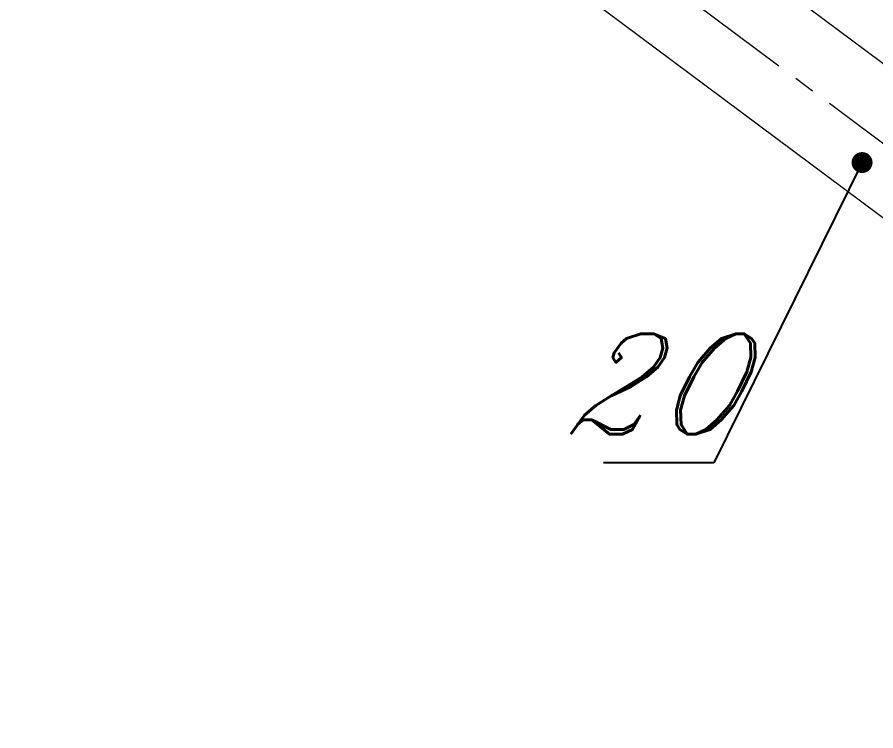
# Model space of a CAD drawing. Header units: inches. Extents: x -350577 to -266477, y -437959 to -377535.
# Drawn here: x -274045 to -271484, y -410473 to -408344 of the extents above; entities that cross this region are included whole.
import ezdxf

# ---------------------------------------------------------------- set-up
doc = ezdxf.new("R2010")
doc.units = ezdxf.units.IN
doc.header["$MEASUREMENT"] = 0
doc.linetypes.add('CENTER', pattern=[2, 1.25, -0.25, 0.25, -0.25])
doc.layers.add('CENTER       (itatec)', color=4, linetype='CENTER', lineweight=9)
doc.layers.add('ORGINAL (itatec)', color=3, linetype='Continuous', lineweight=9)
doc.styles.add('Geniso', font='geniso.shx', dxfattribs={"oblique": 15})
doc.dimstyles.new('scale 1b100', dxfattribs={"dimscale": 100, "dimtxt": 3, "dimasz": 2.5, "dimexe": 1, "dimexo": 1, "dimgap": 1, "dimtad": 1, "dimdec": 0, "dimzin": 0, "dimdsep": 46, "dimtxsty": 'Geniso', "dimcen": 0, "dimclrd": 1, "dimclre": 1, "dimclrt": 7, "dimadec": 0, "dimazin": 0, "dimtfac": 1, "dimtdec": 0, "dimtmove": 0, "dimatfit": 3, "dimfxl": 0.75, "dimtolj": 1, "dimtzin": 0, "dimarcsym": 0})

msp = doc.modelspace()

# ---------------------------------------------------------------- linework, layer by layer
at = {"layer": 'CENTER       (itatec)', "ltscale": 250}
msp.add_lwpolyline([(-269974.1, -410472.7), (-269974.1, -410020.6, 0.268785), (-270169.1, -409684.1), (-273493.1, -407208.8), (-274851.8, -406418.7)], format="xyb", dxfattribs=at)
at = {"layer": 'ORGINAL (itatec)', "extrusion": (-5.55112e-17, 0.816497, 0.57735)}
for p, q in [((-270055.7, -409531.7), (-273201.5, -407185.1)), ((-270276.4, -409827.5), (-273422.1, -407480.9))]:
    msp.add_line(p, q, dxfattribs=at)

# ---------------------------------------------------------------- texts
at = {"layer": 'ORGINAL (itatec)', "color": 7, "insert": (-272136.8, -409437.8), "char_height": 300, "attachment_point": 5, "style": 'Geniso'}
msp.add_mtext('{\\Fitalic|c0;20}', dxfattribs=at)

# ---------------------------------------------------------------- leaders
at = {"layer": 'ORGINAL (itatec)'}
msp.add_leader([(-271525.3, -408777.3), (-271967.3, -409673), (-272295.9, -409673)], dimstyle='scale 1b100', override={"dimldrblk": 'DotSmall'}, dxfattribs=at)

doc.saveas('drawing.dxf')
